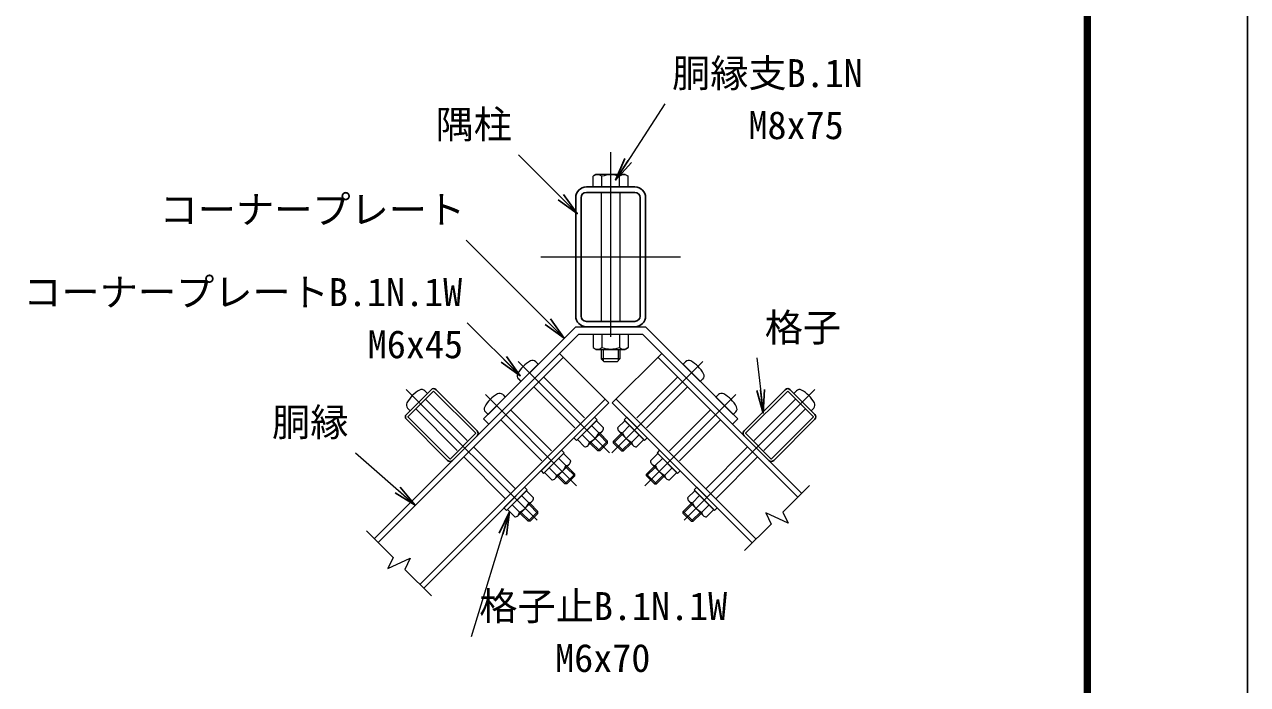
# Model space of a CAD drawing. Units: millimetres, scale not verified. Extents: x -4200 to 4200, y -2970 to 2970.
# Drawn here: x 2099 to 4200, y -145 to 989 of the extents above; entities that cross this region are included whole.
import ezdxf
from ezdxf.enums import TextEntityAlignment as Align

# ---------------------------------------------------------------- set-up
doc = ezdxf.new("R2010")
doc.units = ezdxf.units.MM
doc.header["$LTSCALE"] = 10
doc.linetypes.add('USER1', pattern=[50.8, 31.75, -6.35, 6.35, -6.35])
for name, color, linetype, lineweight in [('0-0_D-TTL', 2, 'Continuous', 25), ('0-2_D-BMK', 2, 'USER1', 13), ('0-3_D-STR3', 3, 'Continuous', 13), ('0-4_D-STR-DIM', 7, 'Continuous', 13), ('0-5_0', 7, 'Continuous', 25), ('0-9_D-STR1', 1, 'Continuous', 25), ('0-B_D-STR-TXT', 7, 'Continuous', 13)]:
    doc.layers.add(name, color=color, linetype=linetype, lineweight=lineweight)
doc.styles.add('ＭＳ ゴシック', font='')
doc.styles.get('ＭＳ ゴシック').set_extended_font_data('MS Gothic')

# ---------------------------------------------------------------- blocks, each defined once
blk = doc.blocks.new('_Open')
at = {"layer": '0-5_0'}
blk.add_line((-10, 1.667), (0, 0), dxfattribs=at)
blk.add_lwpolyline([(-10, -1.667), (0, 0), (-10, 0)], dxfattribs=at)

msp = doc.modelspace()

# ---------------------------------------------------------------- linework, layer by layer
at = {"layer": '0-0_D-TTL'}
for points in [[(-4199.92, 2970.26), (4200.08, 2970.26), (4200.08, -2969.74), (-4199.92, -2969.74)], [(-3929.92, 2750.26), (3930.08, 2750.26), (3930.08, -2749.74), (-3929.92, -2749.74)], [(-3927.42, 2747.76), (3927.58, 2747.76), (3927.58, -2747.24), (-3927.42, -2747.24)], [(-3924.92, 2745.26), (3925.08, 2745.26), (3925.08, -2744.74), (-3924.92, -2744.74)], [(-3922.42, 2742.76), (3922.58, 2742.76), (3922.58, -2742.24), (-3922.42, -2742.24)], [(-3919.92, 2740.26), (3920.08, 2740.26), (3920.08, -2739.74), (-3919.92, -2739.74)]]:
    msp.add_lwpolyline(points, close=True, dxfattribs=at)
at = {"layer": '0-2_D-BMK'}
for p, q in [((3106.2, 769.83), (3106.2, 409.83)), ((2986.2, 589.83), (3226.2, 589.83)), ((3104.14, 253.5), (2947.61, 410.03)), ((3108.26, 253.5), (3264.79, 410.03)), ((2755.25, 361.97), (2985.55, 131.67)), ((3457.15, 361.97), (3226.85, 131.67)), ((3047.57, 196.93), (2891.04, 353.46)), ((3164.83, 196.93), (3321.36, 353.46))]:
    msp.add_line(p, q, dxfattribs=at)
at = {"layer": '0-3_D-STR3'}
for p, q in [((3081, 731.03), (3076.18, 728.25)), ((3076.18, 709.83), (3076.18, 728.25)), ((3131.4, 731.03), (3081, 731.03)), ((3091.19, 709.83), (3091.19, 728.25)), ((3121.21, 709.83), (3121.21, 728.25)), ((3131.4, 731.03), (3136.22, 728.25)), ((3136.22, 709.83), (3136.22, 728.25)), ((3136.22, 709.83), (3076.18, 709.83)), ((3090.2, 700.63), (3090.2, 479.03)), ((3122.2, 700.63), (3122.2, 479.03)), ((2887.81, 311.44), (3046.2, 469.83)), ((3046.2, 469.83), (3166.2, 469.83)), ((3166.2, 469.83), (3324.59, 311.44)), ((3051.5, 457.03), (3160.9, 457.03)), ((3076.18, 457.03), (3076.18, 433.93)), ((3076.18, 457.03), (3136.22, 457.03)), ((3091.19, 457.03), (3091.19, 433.93)), ((3121.21, 457.03), (3121.21, 433.93)), ((3136.22, 457.03), (3136.22, 433.93)), ((3160.9, 457.03), (3315.54, 302.39)), ((3076.18, 433.93), (3081.2, 431.03)), ((3081.2, 431.03), (3131.2, 431.03)), ((3090.2, 431.03), (3090.2, 414.63)), ((3093.2, 431.03), (3093.2, 411.63)), ((3119.2, 431.03), (3119.2, 411.63)), ((3122.2, 431.03), (3122.2, 414.63)), ((3136.22, 433.93), (3131.2, 431.03)), ((2952.15, 375.79), (2981.85, 405.48)), ((2977.53, 409.8), (2981.85, 405.48)), ((3090.2, 414.63), (3095, 409.83)), ((3122.2, 414.63), (3090.2, 414.63)), ((3117.4, 409.83), (3095, 409.83)), ((3122.2, 414.63), (3117.4, 409.83)), ((3234.87, 409.8), (3230.55, 405.48)), ((3260.24, 375.79), (3230.55, 405.48)), ((2947.84, 380.11), (2952.15, 375.79)), ((2991.05, 383.56), (3061.46, 313.15)), ((3221.35, 383.56), (3150.94, 313.15)), ((3264.56, 380.11), (3260.24, 375.79)), ((2787.18, 359.74), (2791.5, 355.42)), ((2974.07, 366.59), (3044.49, 296.18)), ((3238.32, 366.59), (3167.91, 296.18)), ((3425.22, 359.74), (3420.9, 355.42)), ((2791.5, 355.42), (2761.8, 325.72)), ((2788.53, 345.66), (2859.81, 274.39)), ((2895.59, 319.22), (2925.28, 348.92)), ((2920.97, 353.24), (2925.28, 348.92)), ((3291.43, 353.24), (3287.11, 348.92)), ((3316.81, 319.22), (3287.11, 348.92)), ((3423.87, 345.66), (3352.59, 274.39)), ((3420.9, 355.42), (3450.6, 325.72)), ((2757.48, 330.04), (2761.8, 325.72)), ((2771.56, 328.69), (2842.84, 257.42)), ((2891.27, 323.54), (2895.59, 319.22)), ((2934.48, 327), (3004.89, 256.58)), ((3277.92, 327), (3207.51, 256.58)), ((3321.13, 323.54), (3316.81, 319.22)), ((3440.84, 328.69), (3369.56, 257.42)), ((3454.92, 330.04), (3450.6, 325.72)), ((2917.51, 310.03), (2987.92, 239.61)), ((3049.17, 275.94), (3081.7, 308.47)), ((3086.01, 287.89), (3073.56, 300.34)), ((3081.7, 308.47), (3094.14, 296.02)), ((3130.7, 308.47), (3118.26, 296.02)), ((3126.39, 287.89), (3138.83, 300.34)), ((3163.23, 275.94), (3130.7, 308.47)), ((3294.89, 310.03), (3224.48, 239.61)), ((3324.59, 311.44), (3315.54, 302.39)), ((3049.17, 275.94), (3061.61, 263.5)), ((3069.75, 271.63), (3057.3, 284.07)), ((3067.32, 265.81), (3092.15, 290.64)), ((3084.1, 256.57), (3101.07, 273.54)), ((3086.36, 284.85), (3101.07, 270.14)), ((3088.06, 286.55), (3101.07, 273.54)), ((3101.07, 270.14), (3101.07, 273.54)), ((3124.34, 286.55), (3111.33, 273.54)), ((3128.3, 256.57), (3111.33, 273.54)), ((3111.33, 270.14), (3111.33, 273.54)), ((3126.04, 284.85), (3113.02, 271.84)), ((3145.08, 265.81), (3120.25, 290.64)), ((3142.65, 271.63), (3155.1, 284.07)), ((3163.23, 275.94), (3150.78, 263.5)), ((2870.84, 263.36), (2942.68, 191.51)), ((3071.09, 269.58), (3084.1, 256.57)), ((3072.79, 271.28), (3087.49, 256.57)), ((3087.49, 256.57), (3084.1, 256.57)), ((3087.49, 256.57), (3101.07, 270.14)), ((3124.9, 256.57), (3111.33, 270.14)), ((3124.9, 256.57), (3128.3, 256.57)), ((3139.61, 271.28), (3126.6, 258.27)), ((3141.31, 269.58), (3128.3, 256.57)), ((3341.56, 263.36), (3269.72, 191.51)), ((2853.87, 246.39), (2925.71, 174.54)), ((2992.6, 219.37), (3025.13, 251.9)), ((3010.75, 209.24), (3035.58, 234.07)), ((3029.44, 231.32), (3017, 243.77)), ((3025.13, 251.9), (3037.57, 239.46)), ((3187.27, 251.9), (3174.83, 239.46)), ((3201.65, 209.24), (3176.82, 234.07)), ((3182.96, 231.32), (3195.4, 243.77)), ((3219.8, 219.37), (3187.27, 251.9)), ((3219.8, 219.37), (3187.27, 251.9)), ((3358.53, 246.39), (3286.69, 174.54)), ((2992.6, 219.37), (3005.05, 206.93)), ((3013.18, 215.06), (3000.73, 227.51)), ((3014.52, 213.01), (3027.53, 200)), ((3016.22, 214.71), (3030.93, 200)), ((3027.53, 200), (3044.5, 216.97)), ((3029.79, 228.28), (3044.5, 213.58)), ((3030.93, 200), (3044.5, 213.58)), ((3031.49, 229.98), (3044.5, 216.97)), ((3044.5, 213.58), (3044.5, 216.97)), ((3180.91, 229.98), (3167.9, 216.97)), ((3182.6, 228.28), (3167.9, 213.58)), ((3184.87, 200), (3167.9, 216.97)), ((3167.9, 213.58), (3167.9, 216.97)), ((3181.47, 200), (3167.9, 213.58)), ((3196.18, 214.71), (3181.47, 200)), ((3197.88, 213.01), (3184.87, 200)), ((3199.22, 215.06), (3211.67, 227.51)), ((3219.8, 219.37), (3207.35, 206.93)), ((3030.93, 200), (3027.53, 200)), ((3181.47, 200), (3184.87, 200)), ((2971.62, 170.11), (2946.79, 145.28)), ((2965.8, 167.68), (2953.36, 180.13)), ((2961.49, 188.26), (2973.93, 175.82)), ((3250.91, 188.26), (3238.47, 175.82)), ((3240.77, 170.11), (3265.61, 145.28)), ((3246.6, 167.68), (3259.04, 180.13)), ((2949.54, 151.42), (2937.09, 163.87)), ((2950.88, 149.37), (2964.46, 135.79)), ((2952.58, 151.07), (2967.85, 135.79)), ((2981.43, 152.77), (2964.46, 135.79)), ((2966.16, 164.64), (2981.43, 149.37)), ((2967.85, 166.34), (2981.43, 152.77)), ((2981.43, 149.37), (2967.85, 135.79)), ((2981.43, 149.37), (2981.43, 152.77)), ((3244.55, 166.34), (3230.97, 152.77)), ((3230.97, 152.77), (3247.94, 135.79)), ((3230.97, 149.37), (3230.97, 152.77)), ((3230.97, 149.37), (3244.55, 135.79)), ((3246.24, 164.64), (3232.67, 151.07)), ((3259.82, 151.07), (3246.24, 137.49)), ((3261.52, 149.37), (3247.94, 135.79)), ((3262.86, 151.42), (3275.31, 163.87)), ((2967.85, 135.79), (2964.46, 135.79)), ((3244.55, 135.79), (3247.94, 135.79))]:
    msp.add_line(p, q, dxfattribs=at)
for points in [[(2887.81, 311.44), (2896.86, 302.39), (3051.5, 457.03)], [(2961.49, 188.26), (2928.96, 155.73), (2941.41, 143.29)], [(3250.91, 188.26), (3283.44, 155.73), (3270.99, 143.29)]]:
    msp.add_lwpolyline(points, dxfattribs=at)
for points in [[(3083.11, 309.88), (3078.59, 314.41), (3043.23, 279.05), (3047.76, 274.53)], [(3133.81, 314.41), (3129.29, 309.88), (3164.64, 274.53), (3169.17, 279.05)], [(3026.54, 253.32), (3022.02, 257.84), (2986.66, 222.49), (2991.19, 217.96)], [(3190.38, 257.84), (3185.86, 253.32), (3221.21, 217.96), (3225.74, 222.49)], [(2962.9, 189.68), (2958.38, 194.2), (2923.02, 158.85), (2927.55, 154.32)], [(3249.5, 189.68), (3254.02, 194.2), (3289.38, 158.85), (3284.85, 154.32)]]:
    msp.add_lwpolyline(points, close=True, dxfattribs=at)
for centre, radius, start, end in [((3083.68, 717.28), 13.29, 55.61585, 124.38415), ((3106.2, 680.89), 49.68, 72.4121, 107.5879), ((3128.72, 717.28), 13.29, 55.61585, 124.38415), ((3083.68, 444.9), 13.29, 235.61585, 304.38416), ((3106.2, 481.29), 49.68, 252.4121, 287.5879), ((3128.72, 444.9), 13.29, 235.61586, 304.38414), ((2995.57, 362.07), 56, 118.92714, 151.07286), ((2972.16, 404.43), 7.6, 45, 118.92714), ((3240.24, 404.43), 7.6, 61.07286, 135), ((3216.83, 362.07), 56, 28.92714, 61.07286), ((2953.21, 385.48), 7.6, 151.07286, 225), ((3259.19, 385.48), 7.6, 315, 28.92714), ((2805.22, 312.01), 56, 118.92714, 151.07286), ((2781.81, 354.37), 7.6, 45, 118.92714), ((3430.59, 354.37), 7.6, 61.07286, 135), ((3407.18, 312.01), 56, 28.92714, 61.07286), ((2762.86, 335.42), 7.6, 151.07286, 225), ((2939, 305.5), 56, 118.92714, 151.07286), ((2915.59, 347.86), 7.6, 45, 118.92714), ((3296.81, 347.86), 7.6, 61.07286, 135), ((3273.4, 305.5), 56, 28.92714, 61.07286), ((3449.54, 335.42), 7.6, 315, 28.92714), ((2896.64, 328.91), 7.6, 151.07286, 225), ((3315.76, 328.91), 7.6, 315, 28.92714), ((3086.1, 295.94), 8.05, 269.39087, 0.60913), ((3126.3, 295.94), 8.05, 179.39087, 270.60913), ((3059.24, 298.4), 28.75, 291.42363, 338.57637), ((3153.15, 298.4), 28.75, 201.42363, 248.57637), ((3061.66, 271.58), 8.09, 269.68187, 0.31813), ((3150.74, 271.58), 8.09, 179.68187, 270.31813), ((3002.68, 241.83), 28.75, 291.42363, 338.57637), ((3029.53, 239.37), 8.05, 269.39087, 0.60913), ((3182.87, 239.37), 8.05, 179.39087, 270.60913), ((3209.72, 241.83), 28.75, 201.42363, 248.57637), ((3005.09, 215.02), 8.09, 269.68187, 0.31813), ((3207.31, 215.02), 8.09, 179.68187, 270.31813), ((2965.85, 175.77), 8.09, 269.68187, 0.31813), ((3246.55, 175.77), 8.09, 179.68187, 270.31813), ((2941.49, 151.34), 8.05, 269.39087, 0.60913), ((2939.04, 178.19), 28.75, 291.42363, 338.57637), ((3273.36, 178.19), 28.75, 201.42363, 248.57637), ((3270.91, 151.34), 8.05, 179.39087, 270.60913)]:
    msp.add_arc(centre, radius, start, end, dxfattribs=at)
at = {"layer": '0-4_D-STR-DIM'}
for p, q in [((3402.1, 151.39), (3447.65, 196.94)), ((3372.78, 150.1), (3381.69, 130.98)), ((3411.01, 132.27), (3372.78, 150.1)), ((3402.1, 151.39), (3411.01, 132.27)), ((3336.13, 85.42), (3381.69, 130.98)), ((2732.51, 73.59), (2686.95, 119.15)), ((2732.51, 73.59), (2723.59, 54.47)), ((2723.59, 54.47), (2761.83, 72.3)), ((2761.83, 72.3), (2752.91, 53.18)), ((2798.47, 7.63), (2752.91, 53.18))]:
    msp.add_line(p, q, dxfattribs=at)
at = {"layer": '0-9_D-STR1'}
for p, q in [((3147.8, 709.83), (3064.6, 709.83)), ((3147.8, 700.63), (3064.6, 700.63)), ((3046.2, 691.43), (3046.2, 488.23)), ((3055.4, 691.43), (3055.4, 488.23)), ((3157, 488.23), (3157, 691.43)), ((3166.2, 488.23), (3166.2, 691.43)), ((3064.6, 479.03), (3147.8, 479.03)), ((3064.6, 469.83), (3147.8, 469.83)), ((3018.48, 424.01), (2700.28, 105.81)), ((3103.33, 339.16), (3018.48, 424.01)), ((3109.07, 339.16), (3193.92, 424.01)), ((3193.92, 424.01), (3434.32, 183.61)), ((3024.99, 417.51), (2706.79, 99.31)), ((3187.41, 417.51), (3427.81, 177.1)), ((2755.44, 319.36), (2797.86, 361.79)), ((2806.35, 361.79), (2877.06, 291.08)), ((3406.05, 361.79), (3335.34, 291.08)), ((3456.96, 319.36), (3414.54, 361.79)), ((2778.63, 27.47), (3096.83, 345.66)), ((2785.14, 20.96), (3103.33, 339.16)), ((3349.47, 98.76), (3109.07, 339.16)), ((3355.97, 105.26), (3115.57, 345.66)), ((2826.15, 240.16), (2755.44, 310.87)), ((3386.25, 240.16), (3456.96, 310.87)), ((2877.06, 282.59), (2834.63, 240.16)), ((2876.78, 282.31), (2834.92, 240.45)), ((2876.78, 282.31), (2834.92, 240.45)), ((3335.34, 282.59), (3377.77, 240.16)), ((3335.62, 282.31), (3377.48, 240.45))]:
    msp.add_line(p, q, dxfattribs=at)
for points in [[(2802.11, 359.24), (2874.51, 286.83), (2830.39, 242.71), (2757.98, 315.12)], [(3410.29, 359.24), (3337.88, 286.83), (3382.01, 242.71), (3454.42, 315.12)]]:
    msp.add_lwpolyline(points, close=True, dxfattribs=at)
for centre, radius, start, end in [((3064.6, 691.43), 18.4, 90, 180), ((3064.6, 691.43), 9.2, 90, 180), ((3147.8, 691.43), 18.4, 0, 90), ((3147.8, 691.43), 9.2, 0, 90), ((3064.6, 488.23), 18.4, 180, 270), ((3064.6, 488.23), 9.2, 180, 270), ((3147.8, 488.23), 9.2, 270, 0), ((3147.8, 488.23), 18.4, 270, 0), ((2802.11, 357.54), 6, 45, 135), ((3410.29, 357.54), 6, 45, 135), ((2759.68, 315.12), 6, 135, 225), ((3452.72, 315.12), 6, 315, 45), ((2872.82, 286.83), 6, 315, 45), ((3339.58, 286.83), 6, 135, 225), ((2830.39, 244.41), 6, 225, 315), ((3382.01, 244.41), 6, 225, 315)]:
    msp.add_arc(centre, radius, start, end, dxfattribs=at)
at = {"layer": '0-B_D-STR-TXT'}
for p, q in [((3199.22, 852.86), (3115.65, 723.29)), ((2947.86, 765.26), (3047.55, 665.56)), ((2858.24, 618.43), (3025.11, 451.57)), ((2860, 476.6), (2949.6, 387)), ((3357.49, 416.36), (3367.99, 323.5)), ((2667.78, 253.53), (2769.11, 164.55)), ((2867.21, -62.11), (2932.2, 150))]:
    msp.add_line(p, q, dxfattribs=at)

# ---------------------------------------------------------------- block references
at = {"layer": '0-B_D-STR-TXT', "xscale": 4, "yscale": 4}
for p, rotation in [((3114.57, 721.61), 237.17814), ((3048.97, 664.15), 315), ((3026.52, 450.15), 315), ((2951.01, 385.59), 315), ((3368.21, 321.52), 276.44786), ((2770.62, 163.23), 318.71585), ((2932.79, 151.91), 72.96564)]:
    msp.add_blockref('_Open', p, dxfattribs=dict(at, rotation=rotation))

# ---------------------------------------------------------------- texts
at = {"layer": '0-B_D-STR-TXT', "style": 'ＭＳ ゴシック'}
for s, p in [('胴縁支B.1N', (3211.67, 866.83)), ('隅柱', (2805.46, 778.86)), ('M8x75', (3342.91, 777.61)), ('コーナープレート', (2331.69, 632.63)), ('コーナープレートB.1N.1W', (2097.55, 490.8)), ('格子', (3370.94, 430.08)), ('M6x45', (2689.09, 401.35)), ('胴縁', (2524.63, 267.5)), ('格子止B.1N.1W', (2880.66, -48.39)), ('M6x70', (3010.9, -137.36))]:
    msp.add_text(s, height=48.09, dxfattribs=at).set_placement(p, align=Align.BOTTOM_LEFT)

doc.saveas('drawing.dxf')
